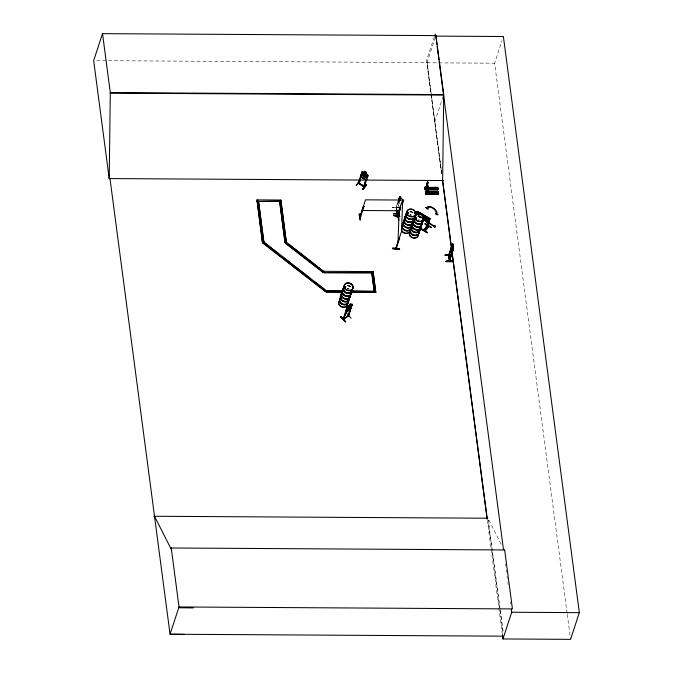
<?xml version="1.0" encoding="UTF-8"?>
<svg xmlns="http://www.w3.org/2000/svg" width="673" height="673" viewBox="0 0 673 673"><rect width="100%" height="100%" fill="white"/><g stroke="black" fill="none" stroke-linecap="round" stroke-linejoin="round"><path stroke-width="0.5" stroke-dasharray="3.37 2.52" d="M396.027 208.243L395.934 207.629M396.069 207.234L396.161 207.923L396.405 207.368M398.509 199.772L398.164 201.707L398.769 206.434L398.164 201.707L398.601 199.839M434.27 36.973L426.531 60.511L441.656 173.289L427.086 62.581L94.716 60.629M441.639 173.811L427.01 62.808L435.465 37.091M395.884 207.755L398.18 200.899M396.313 207.242L396.641 209.942M398.433 200.899L396.279 208.31M398.509 201.454L396.271 208.243L396.077 207.301M399.922 201.042L399.383 202.674L399.131 200.798M434.783 121.779L443.238 96.071M418.682 214.494L418.177 216.033L421.618 218.641M417.908 216.462A4.635 3.794 18.2 0 1 421.264 217.615L418.665 216.008L418.421 216.538L421.088 217.901M567.129 613.305L494.613 63.203L502.092 40.464M418.665 216.008L421.079 217.707M399.518 203.683L399.039 203.726L398.786 201.85M399.602 207.276L392.435 207.284L398.618 207.629M399.712 207.393L392.477 207.511L399.653 207.528M396.372 208.033L396.389 209.942M427.01 62.808L494.613 63.203M421.222 216.908L421.222 217.404M419.271 215.528L420.793 216.445M418.295 215.722L420.575 217.101M418.076 216.437L421.811 218.582M418.295 215.991L420.12 217.615M420.137 215.865L421.416 217.312L420.549 216.302M488.867 520.086L501.578 545.155M492.232 550.304L488.203 520.296L492.156 550.304M500.14 609.275L492.367 551.338L499.93 609.275M500.275 610.31L503.328 633.074M567.263 614.348L570.561 639.35M505.381 564.058L505.65 566.111M506.189 570.208L506.458 572.26M507.005 576.366L507.274 578.41M507.812 582.515L508.081 584.568M510.378 601.999L510.647 604.051M500.064 610.31L503.068 633.074M487.319 520.322L502.403 634.79M347.209 285.63A4.635 3.794 18.2 0 1 350.566 286.782M347.159 285.865A4.56 3.735 18.2 0 1 350.465 287.001M347.26 285.478A4.635 3.794 18.2 0 1 350.616 286.631M347.318 285.369A4.56 3.735 18.2 0 1 350.625 286.505M347.529 288.448A4.56 3.735 18.2 0 1 349.657 289.449M347.428 288.717A4.635 3.794 18.2 0 1 348.572 289.112M347.478 288.566A4.635 3.794 18.2 0 1 348.622 288.961M417.857 216.689A4.56 3.735 18.2 0 1 421.163 217.825M417.958 216.311A4.635 3.794 18.2 0 1 421.315 217.463M418.026 216.193A4.56 3.735 18.2 0 1 421.323 217.337M418.227 219.28A4.56 3.735 18.2 0 1 419.355 219.667M409.874 211.574A4.635 3.794 18.2 0 1 413.23 212.735M409.773 211.961A4.56 3.735 18.2 0 1 413.079 213.097M409.933 211.457A4.576 3.744 18.2 0 1 413.247 212.601M410.143 214.552A4.56 3.735 18.2 0 1 411.27 214.939M409.975 215.04A4.56 3.735 18.2 0 1 411.102 215.427M410.042 214.813A4.635 3.794 18.2 0 1 411.186 215.209M410.093 214.662A4.635 3.794 18.2 0 1 411.237 215.057"/><path stroke-width="1.01" d="M425.496 187.994C425.572 186.858 424.814 189.693 425.319 187.649M427.582 185.302L425.984 188.962C427.557 177.058 426.699 189.45 425.639 187.717M425.9 192.385C424.966 194.102 426.472 190.762 426.455 192.385M433.488 193.109L432.68 192.495M184.57 634.387L170.059 634.218L109.993 178.581L109.211 178.572L110.305 92.622L102.532 33.65L435.953 35.61L443.726 94.59L442.632 180.532L451.423 247.235M425.185 187.38L424.932 188.162L425.302 187.38M425.748 192.385L426.211 192.066M428.062 182.652L427.532 184.949M428.491 186.034L427.986 189.929M396.708 213.148L397.163 212.828L396.641 209.942M397.987 210.792L397.045 213.77L396.548 210.22M397.23 213.248L397.112 212.777M344.517 286.95L344.98 286.37M344.862 287.135L344.913 286.555L345.527 286.614M344.82 286.723L345.03 287.27M345.081 287.135L345.771 286.656M352.644 287.026L352.29 287.026M407.19 212.861L407.258 213.341M407.417 212.71L407.417 213.148L407.485 212.618M407.434 212.912L407.88 212.702M408.309 213.131L408.351 212.92M414.677 213.257L415.056 212.828L414.576 213.257M416.007 218.06L415.502 217.438M415.477 217.783L415.788 217.295M416.343 217.833L416.293 217.463M416.436 217.648L415.838 218.136M416.562 217.741L416.452 218.203M423.216 217.589L422.661 217.985M422.829 217.497L423.292 217.657L422.821 217.581M422.703 217.926L423.342 217.732L423.023 218.153M448.857 255.395L448.605 255.891M449.009 255.437L448.613 254.899L449.328 261.41L453.089 249.885M449.244 260.788L453.005 250.112L449.27 261.368M449.421 260.939L449.488 260.729M449.631 261.351L448.655 254.941M401.747 202.001L397.356 216.841L397.314 216.218L393.596 215.427L399.838 216.302M395.884 248.64L395.901 248.085M395.976 248.177L396.027 247.63L395.817 248.144M396.17 248.144L396.17 248.716L396.279 247.664M397.137 216.344L397.44 215.831M396.027 247.698L395.934 248.177M397.171 216.479L397.011 216.74M399.409 237.409L395.825 248.657M400.57 205.576L397.045 216.866L397.163 215.882M399.602 249.49C400.225 248.337 392.081 247.344 392.393 248.615L399.611 249.464L392.401 248.581M398.012 242.145L399.19 209.766M402.706 199.09L401.529 231.47L395.859 248.615M426.716 187.481L437.744 187.405L424.73 187.506L424.831 188.011L437.761 188.162M424.798 187.54L425.092 189.593L438.014 189.811L425.075 189.811L424.974 189.138L436.912 189.096M425.673 193.689L427.111 193.311L426.976 193.933L426.833 191.418L425.521 191.426L425.656 194.203L438.586 194.161L438.316 191.755L436.979 191.847M425.614 193.942L438.586 193.891L438.476 193.437L425.546 193.488L425.647 194.009M437.702 187.767L438.014 189.542L437.744 187.405M425.016 189.264L437.904 189.105L438.005 189.618M438.274 191.923L426.009 192.234M438.325 192.495L426.388 192.512L438.342 192.242L425.344 191.965M348.824 306.173L347.596 306.938L352.189 304.322L348.429 315.755C349.228 316.007 348.791 315.553 343.163 319.288L346.915 307.721M348.732 306.19L347.798 307.14L343.373 319.482L348.429 315.755M427.448 188.23L427.944 187.111M428.238 188.903L427.902 190.114M367.155 175.989L363.664 186.758L367.29 175.821L367.837 176.175L367.29 175.821M364.413 186.396C364.556 187.658 363.95 185.134 358.272 183.283L362.007 171.8L362.856 171.75M397.053 213.686L396.944 213.089M422.795 215.394L429.181 219.97L428.608 221.425M448.529 255.336L452.534 244.139M340.883 294.446L340.437 296.928L341.287 294.379M342.027 291.199L342.582 290.711L341.27 294.488M342.582 290.711L343.247 288.818L342.178 290.686L342.565 290.904L342.195 290.576M426.901 183.477L427.119 182.846M425.942 192.285L425.757 191.729L425.706 193.134M393.36 213.821L398.5 214.056M445.913 261.73C445.467 260.468 453.568 260.628 453.089 261.763L445.921 261.671M445.888 261.444L453.114 261.25M445.947 261.208L453.106 261.267M426.379 228.627L425.731 228.315L426.632 228.29M428.827 221.61L426.236 228.685L429.004 221.442L423.485 218.851M451.869 253.46C449.892 255.992 450.994 244.779 452.306 243.979M429.332 218.481L429.29 218.338M428.566 222.67C426.934 220.416 426.228 222.999 428.55 223.133M429.147 218.725L429.433 218.153L430.03 218.565L428.44 223.268M428.247 221.728L428.861 222.124L426.295 220.601M429.273 218.616L429.87 218.977L417.824 211.558L429.753 219.087M430.013 218.59L419.708 212.618M397.289 216.899L397.423 216.445M429.727 219.146L419.59 212.979L419.834 212.449M428.508 223.057L428.701 222.3M426.951 183.123L427.776 181.668L427.473 182.762M397.331 216.773L399.577 209.9M396.17 248.606L399.644 237.99M426.648 193.311L426.354 191.94L428.045 187.111M102.532 33.65L93.665 60.62L109.219 178.656L110.002 178.656M280.86 200.032L286.303 242.499L284.915 242.49L286.42 242.162L323.898 271.64L323.032 272.481L285.436 243.332L286.42 242.162L280.86 200.032L256.977 199.889L262.42 242.356L263.816 242.364L276.998 252.585M257.027 201.42L281.02 201.227L258.062 201.429M262.42 242.356L256.977 199.889M262.529 242.019L263.925 242.028L326.439 290.913L325.572 291.754L262.941 243.197L263.925 242.028L258.525 201.092L261.923 228.038M262.941 243.197L263.925 242.028M503.471 636.178L170.059 634.218L179.018 606.962L512.431 608.922L504.657 549.95L171.245 547.99L170.984 548.764L154.504 516.267M285.436 243.332L286.42 242.162M323.032 272.481L324.016 271.303L373.179 271.598L375.77 292.393L350.49 292.25M324.167 272.498L371.942 272.784L324.058 272.834L324.016 271.303M360.139 180.633L356.337 185.226M364.286 186.783L358.364 183.048C358.423 181.845 359.685 183.847 358.406 182.888M360.921 175.359L362.116 171.808M362.293 172.885L361.872 172.372L362.427 172.725L358.675 183.578L359.071 183.165L363.807 186.185M358.844 183.603L361.149 176.604M356.303 185.47L360.206 180.473M364.194 172.557L364.631 171.245L364.211 172.7L363.067 172.498L362.259 174.946L362.907 176.637L364.766 177.84L366.112 177.428L366.911 174.98L366.062 173.895L366.617 172.532L364.589 171.295M325.572 291.754L326.556 290.576L343.171 290.677M341.144 292.191L326.598 292.107L326.556 290.576M366.617 172.532L366.188 173.844M362.394 189.349C366.802 182.366 368.745 183.376 362.73 189.567L366.364 184.419M362.84 171.682L367.475 174.677L367.98 175.645L364.093 187.027L364.32 186.623M366.331 184.377L366.592 184.814L362.73 189.559M359.399 213.812L360.223 220.172L358.987 214.014M364.009 206.317L360.459 217.278L359.828 217.244L363.361 206.317L364.009 206.317L363.395 206.535M360.577 217C360.383 215.856 361.14 217.724 359.962 217.278L359.996 216.588M340.799 316.848L345.678 321.871L340.875 316.663L345.678 321.871L340.53 317.05L340.883 316.655M434.59 35.997L435.238 34.037M436.197 39.219L435.953 35.61M346.915 307.797L345.661 311.271L345.93 312.23L350.061 309.504C353.535 304.751 345.35 315.292 345.762 311.321M343.457 319.078L348.151 316.007M343.381 319.423L347.209 308.251L346.898 308.747M347.209 308.251L343.701 318.926C343.095 318.178 344.963 319.195 343.154 319.229M351.062 318.236L346.435 313.088M347.049 311.38L349.253 304.81L351.02 303.7L348.732 310.295M348.597 315.931L351.937 305.079L347.949 316.049M348.109 315.629L348.572 315.309L348.16 316.293M348.118 316.251L352.122 304.246M371.673 271.917L374.373 292.385L371.807 272.944M373.179 271.598L366.482 271.892M393.335 213.762L399.552 213.56M398.5 199.923L399.981 196.499M398.576 200.478L399.703 197.012L399.535 197.568M399.005 199.788L400.603 196.482L400.082 197.904M399.4 199.982L399.939 198.342L400.191 200.226M400.839 198.476L400.359 199.814L400.763 198.476M396.641 213.215L397.667 210.237M397.911 210.237L396.792 213.77L396.296 210.22M397.188 215.806L397.062 216.193M397.533 217.076C396.717 217.329 399.4 216.874 397.381 217.438L400.628 207.477M397.533 217.463L400.654 207.688M399.426 213.089C397.81 216.109 399.678 218.052 397.516 216.79M402.118 204.912L403.716 200.058L365.498 199.831L359.962 217.244M374.213 291.19L351.474 290.728M398.105 214.233L398.694 220.18M424.848 187.607L424.949 187.077L426.261 187.069L426.413 189.332L425.218 188.962L425.092 189.593M416.663 212.432L417.058 211.549M417.1 214.157L417.395 212.929L419.674 214.3M426.261 187.069L426.404 189.584L426.531 188.962M425.42 191.956L425.521 191.426M425.757 191.729L425.622 192.512M419.229 212.895L418.682 214.494L419.195 212.946L421.391 213.711M425.664 193.942L425.799 193.311M431.738 187.515L432.066 189.466M432.31 191.864L433.656 191.763L433.95 193.816M434.211 187.506L434.539 189.466M424.099 219.482L425.134 216.412M425.21 216.42L423.317 214.788L425.21 216.42L424.158 219.558L422.686 218.986M432.638 193.816L432.344 191.771M421.357 228.635L421.079 229.123L427.49 232.597L421.34 228.669M435.524 187.506L435.852 189.458M434.783 191.855L436.129 191.763L436.398 193.9L436.129 191.763M436.398 187.498L436.727 189.458M424.966 223.983L431.368 227.449L425.168 223.714M435.111 193.816L434.817 191.763M426.329 220.904L427.363 217.833M424.099 230.284L427.717 225.648M426.909 222.342L427.111 221.728M427.91 221.568L428.314 221.022L425.757 228.248M425.807 228.433L427.944 221.577M428.423 220.778L428.684 219.995L428.003 219.583L427.75 220.374L428.894 221.333L426.657 219.978M437.299 193.807L437.004 191.755M426.177 227.937L428.205 221.24L428.852 221.644M438.586 193.891L425.597 193.799L438.577 193.967M428.407 226.061L424.73 230.932L428.499 225.85M452.29 255.042L445.122 255M452.29 244.652L448.613 255.95L449 255.479M449.581 260.451L448.933 254.899M448.857 255.95L452.046 246.183M452.719 245.552C453.661 240.656 453.493 250.163 453.08 244.122L452.332 248.101C453.165 247.386 453.198 249.254 452.29 248.842L451.97 251.702L452.138 248.724L451.6 248.901M453.324 246.116L452.071 251.323L451.591 251.374L451.347 249.49L452.365 244.98L451.583 248.901M453.4 246.116L453.03 249.927L452.466 244.063L452.727 245.435M504.405 550.724L504.657 549.95M435.784 36.115L503.387 36.51L579.335 612.657L570.561 639.35L502.958 638.955L511.732 612.253L511.329 609.183M432.1 188.146L432.243 188.768M433.639 193.016L433.378 192.327M342.027 291.115L340.883 294.353L341.27 294.572M340.05 296.793L340.597 296.473L340.437 296.928M340.731 294.875L340.9 294.244M342.86 288.683L343.087 289.272M344.87 286.521L344.904 287.001M345.737 286.934L345.459 287.278L345.375 286.639M408.217 213.24L408.132 212.66M414.576 212.895L414.963 212.946M427.246 185.807L426.076 188.962L425.883 187.59M426.556 193.311L427.91 190.19M429.845 218.809L426.699 228.324L426.009 227.911M421.088 229.114L427.296 232.833M434.085 225.724C434.623 224.084 432.453 227.886 433.723 226.33M432.655 192.571L433.471 192.47M433.664 192.941L433.21 193.252M416.234 213.745L416.595 215.41M415.99 214.544L416.957 211.541L417.874 211.566M426.808 217.051L427.439 217.85L427.145 218.75M425.563 220.946L423.182 219.533M426.674 220.113L426.388 220.963L425.504 220.937M429.315 218.885L428.415 221.829M428.205 220.921L428.751 221.779M429.138 220.029L427.019 218.801M428.432 222.014L428.97 221.552L428.28 221.139M428.575 222.704L424.478 219.945M424.015 230.435L427.776 225.413M408.427 213.282L407.232 213.148M415.51 217.598L416.301 217.69M356.278 185.386L360.24 180.49M360.846 175.333L361.098 177.007L365.75 179.985L366.81 179.186M365.75 179.985L361.081 176.974M367.98 175.645L367.475 174.677M359.777 217L360.585 216.849M347.596 306.871L346.822 307.746L347.689 306.922M431.208 227.642L425.033 223.764M365.675 179.96L366.802 179.068M433.067 188.322L432.394 187.927L432.167 188.6M432.89 188.835L432.806 187.977M407.468 213.122L408.2 213.181M408.343 213.4L407.434 213.391M415.695 217.329L415.729 218.102M352.114 305.248L351.457 305.399M348.673 306.56L350.313 305.475M347.865 309.008L349.506 307.931M432.916 188.76L432.386 188.768M415.401 218.01L416.309 218.22M345.611 287.388L344.576 286.9M416.713 212.517L417.613 212.273L421.407 214.561M350.456 305.037L351.197 304.894L349.161 308.983L347.52 310.06L346.99 309.597M359.946 216.563L360.694 216.933M345.459 287.438L344.963 287.388M427.986 183.165L427.952 182.232M427.565 184.124L427.153 185.807M428.264 186.152L428.238 188.474M426.287 187.229L424.949 187.077M425.816 188.162L436.76 188.12L425.824 188.196M436.945 189.374L425.075 189.66M425.016 189.45L438.039 189.45M425.546 191.586L426.859 191.578M427.288 191.847L438.316 191.755L427.33 192.108M425.816 193.471L437.484 193.445M359.853 217L360.602 217.211M397.423 217.219L398.063 217.169M110.305 92.622L443.726 94.59M110.145 93.126L443.557 95.086M109.211 178.572L443.414 180.541M399.989 196.423L400.334 199.788M399.24 197.492L399.653 200.461M361.981 210.506L399.173 210.725M453.08 250.667L452.761 250.112M452.298 255.067L445.063 255.252M445.063 255.16L452.231 255.202M343.062 291.014L326.439 290.913L326.598 292.107M351.365 291.056L353.443 291.072M326.708 291.771L342.288 291.863M350.599 291.914L375.879 292.065M153.722 516.258L487.925 518.227M511.732 612.253L579.335 612.657M178.757 607.744L193.269 607.912M407.745 212.458L408.385 212.752M393.596 215.68L399.779 216.42M423.897 217.354L426.505 218.018L425.975 219.566L423.696 218.195M351.693 304.221L352.189 304.322M397.819 214.039L398.584 220.399M427.389 225.421L423.738 230.301M433.092 193.159L432.672 192.84M341.404 292.805L341.951 292.486L341.733 293.26M419.245 213.021L421.348 213.812M414.627 211.204L416.755 212.466M423.342 216.513L426.43 218.254L424.268 217.892L425.824 220.088L423.704 217.892M414.947 211.717L415.628 212.121M423.62 219.238L428.768 222.401M422.652 219.095L433.875 225.825M427.01 222.208L433.656 226.178M364.194 187.018L358.238 183.241M364.64 171.388L366.499 172.582M288.759 244.392L298.568 251.996M300.2 253.267L301.832 254.529M303.473 255.799L316.546 265.936M319.002 267.837L323.898 271.64L324.058 272.834M285.545 243.003L323.141 272.144M281.945 256.413L291.83 264.085M293.478 265.364L295.127 266.634M296.776 267.913L309.959 278.134M314.081 281.331L324.798 289.634M263.05 242.869L325.682 291.417M437.753 187.927L424.772 187.801L437.761 187.969M419.111 214.569L417.605 212.365L419.658 214.586M426.766 217.076L427.321 217.884M416.309 213.745L416.772 214.813M396.734 213.728L396.389 209.942M425.042 188.162L425.134 188.785M399.703 197.012L399.779 197.568M397.844 214.056L398.702 220.197M436.466 41.289L436.878 44.393M437.147 46.462L438.241 54.732M438.518 56.801L438.922 59.905M439.2 61.975L503.48 549.681M453.047 244.787L453.064 246.436L452.904 245.224M452.113 252.451L487.143 518.218M442.464 180.053L451.103 245.611M451.928 251.853L487.185 519.287M502.403 634.79L502.958 638.955M400.603 196.482L400.864 198.501L400.519 196.482M400.485 197.147L400.502 198.796L400.342 197.584M373.204 272.952L375.77 292.393M285.024 242.154L279.632 201.219L284.915 242.49M262.192 230.082L263.816 242.364M171.245 547.99L179.018 606.962M360.854 175.317L361.022 177.033M350.877 291.67A4.56 3.735 18.2 0 1 346.031 296.313A4.56 3.735 18.2 0 1 343.188 289.912M350.995 291.476A4.635 3.794 18.2 0 1 346.073 296.204A4.635 3.794 18.2 0 1 343.188 289.693M352.122 289.71A4.56 3.735 18.2 0 1 346.418 293.201A4.56 3.735 18.2 0 1 344.155 286.959M352.248 289.541A4.635 3.794 18.2 0 1 346.46 293.091A4.635 3.794 18.2 0 1 344.155 286.748M352.299 289.39A4.635 3.794 18.2 0 1 346.511 292.94A4.635 3.794 18.2 0 1 344.206 286.597M352.265 290.206A4.56 3.735 18.2 0 1 346.031 292.486A4.56 3.735 18.2 0 1 344.315 286.471M350.389 294.951A4.551 3.727 18.2 0 1 345.855 298.703A4.551 3.727 18.2 0 1 341.514 293.916M351.045 291.325A4.635 3.794 18.2 0 1 346.721 296.154A4.635 3.794 18.2 0 1 342.624 290.341M351.314 292.166A4.56 3.735 18.2 0 1 346.191 295.826A4.56 3.735 18.2 0 1 342.742 290.206M350.33 295.144A4.551 3.727 18.2 0 1 345.796 298.896A4.551 3.727 18.2 0 1 341.447 294.109M348.05 302.959A4.56 3.735 18.2 0 1 341.135 303.708A4.56 3.735 18.2 0 1 341.27 297.702M348.395 301.058A4.56 3.735 18.2 0 1 348.37 302.042M347.554 304.507A4.551 3.727 18.2 0 1 341.329 306.787A4.551 3.727 18.2 0 1 339.621 300.781M347.63 303.346A4.551 3.727 18.2 0 1 341.943 306.838A4.551 3.727 18.2 0 1 339.68 300.604M348.235 299.88A4.635 3.794 18.2 0 1 343.314 304.6A4.635 3.794 18.2 0 1 340.42 298.089M348.286 299.729A4.635 3.794 18.2 0 1 343.365 304.448A4.635 3.794 18.2 0 1 340.471 297.937M348.278 299.569A4.56 3.735 18.2 0 1 343.432 304.221A4.56 3.735 18.2 0 1 340.588 297.811M349.523 297.617A4.56 3.735 18.2 0 1 344.399 301.277A4.56 3.735 18.2 0 1 340.95 295.657M349.363 298.105A4.56 3.735 18.2 0 1 344.231 301.765A4.56 3.735 18.2 0 1 340.79 296.145M349.489 297.937A4.635 3.794 18.2 0 1 344.282 301.655A4.635 3.794 18.2 0 1 340.782 295.943M349.539 297.786A4.635 3.794 18.2 0 1 344.332 301.504A4.635 3.794 18.2 0 1 340.832 295.792M350.221 296.389A4.551 3.727 18.2 0 1 344.551 298.888A4.551 3.727 18.2 0 1 341.691 293.445M350.322 295.245A4.585 3.752 18.2 0 1 345.762 299.022A4.585 3.752 18.2 0 1 341.388 294.202M421.088 225.791A4.551 3.727 18.2 0 1 414.846 229.056A4.551 3.727 18.2 0 1 413.979 222.452M422.804 221.526A4.56 3.735 18.2 0 1 416.049 223.529A4.56 3.735 18.2 0 1 415.695 217.186M422.955 220.365A4.635 3.794 18.2 0 1 416.595 223.688A4.635 3.794 18.2 0 1 415.712 216.967M421.037 225.951A4.551 3.727 18.2 0 1 414.795 229.215A4.551 3.727 18.2 0 1 413.92 222.612M421.576 222.494A4.56 3.735 18.2 0 1 417.31 227.247A4.56 3.735 18.2 0 1 413.281 221.526M421.693 222.309A4.635 3.794 18.2 0 1 416.772 227.028A4.635 3.794 18.2 0 1 413.887 220.525M421.744 222.157A4.635 3.794 18.2 0 1 416.823 226.877A4.635 3.794 18.2 0 1 413.937 220.374M421.735 221.997A4.56 3.735 18.2 0 1 416.89 226.65A4.56 3.735 18.2 0 1 414.046 220.248M422.997 220.214A4.635 3.794 18.2 0 1 417.21 223.764A4.635 3.794 18.2 0 1 414.905 217.421M422.989 220.046A4.56 3.735 18.2 0 1 417.285 223.537A4.56 3.735 18.2 0 1 415.014 217.295M421.02 226.078A4.585 3.752 18.2 0 1 416.461 229.855A4.585 3.752 18.2 0 1 412.086 225.034M412.414 224.109A4.585 3.752 18.2 0 1 413.861 222.713M418.808 230.889A4.56 3.735 18.2 0 1 416.629 235.457A4.56 3.735 18.2 0 1 410.808 233.447A4.56 3.735 18.2 0 1 411.969 228.534M418.269 234.347A4.551 3.727 18.2 0 1 412.583 237.838A4.551 3.727 18.2 0 1 410.32 231.613M418.328 234.179A4.551 3.727 18.2 0 1 412.642 237.67A4.551 3.727 18.2 0 1 410.379 231.436M418.934 230.704A4.635 3.794 18.2 0 1 414.013 235.432A4.635 3.794 18.2 0 1 411.119 228.921M419.271 231.562A4.635 3.794 18.2 0 1 413.474 235.113A4.635 3.794 18.2 0 1 411.169 228.77M419.254 231.386A4.56 3.735 18.2 0 1 413.55 234.885A4.56 3.735 18.2 0 1 411.287 228.643M420.061 228.938A4.56 3.735 18.2 0 1 414.358 232.429A4.56 3.735 18.2 0 1 412.095 226.187M420.188 228.77A4.635 3.794 18.2 0 1 414.4 232.32A4.635 3.794 18.2 0 1 412.095 225.977M420.238 228.618A4.635 3.794 18.2 0 1 414.45 232.168A4.635 3.794 18.2 0 1 412.145 225.825M420.221 228.441A4.56 3.735 18.2 0 1 414.526 231.941A4.56 3.735 18.2 0 1 412.255 225.699M420.945 226.229A4.551 3.727 18.2 0 1 416.41 229.981A4.551 3.727 18.2 0 1 412.061 225.186M412.389 224.269A4.551 3.727 18.2 0 1 412.986 223.486M412.986 222.115A4.585 3.752 18.2 0 1 406.206 224.117A4.585 3.752 18.2 0 1 405.853 217.758M413.786 218.506A4.56 3.735 18.2 0 1 407.047 218.086A4.56 3.735 18.2 0 1 407.611 212.458M414.568 217.421A4.635 3.794 18.2 0 1 407.544 218.187A4.635 3.794 18.2 0 1 407.678 212.079M412.944 222.241A4.585 3.752 18.2 0 1 406.164 224.252A4.585 3.752 18.2 0 1 405.811 217.884M412.818 221.451A4.56 3.735 18.2 0 1 406.997 221.745A4.56 3.735 18.2 0 1 405.196 216.79M413.55 220.525A4.635 3.794 18.2 0 1 407.014 221.619A4.635 3.794 18.2 0 1 405.802 215.789M413.929 219.432A4.635 3.794 18.2 0 1 407.594 221.754A4.635 3.794 18.2 0 1 405.853 215.638M413.584 220.164A4.56 3.735 18.2 0 1 407.157 221.249A4.56 3.735 18.2 0 1 405.962 215.511M414.568 217.228A4.576 3.744 18.2 0 1 408.124 218.313A4.576 3.744 18.2 0 1 406.921 212.559M410.984 228.139A4.56 3.735 18.2 0 1 406.467 230.915A4.56 3.735 18.2 0 1 402.092 227.095M402.109 226.111A4.56 3.735 18.2 0 1 403.884 223.806M410.723 226.162A4.56 3.735 18.2 0 1 411.01 227.154M411.119 227.987A4.635 3.794 18.2 0 1 404.784 230.301A4.635 3.794 18.2 0 1 403.043 224.193M410.85 225.977A4.635 3.794 18.2 0 1 411.136 226.978M411.169 227.836A4.635 3.794 18.2 0 1 404.835 230.149A4.635 3.794 18.2 0 1 403.085 224.042M410.9 225.825A4.635 3.794 18.2 0 1 411.186 226.826M411.153 227.642A4.56 3.735 18.2 0 1 404.919 229.93A4.56 3.735 18.2 0 1 403.203 223.907M410.892 225.665A4.56 3.735 18.2 0 1 411.169 226.658M411.632 226.111A4.56 3.735 18.2 0 1 405.205 227.196A4.56 3.735 18.2 0 1 404.01 221.459M411.758 225.977A4.635 3.794 18.2 0 1 405.222 227.07A4.635 3.794 18.2 0 1 404.01 221.24M412.137 224.883A4.635 3.794 18.2 0 1 405.802 227.205A4.635 3.794 18.2 0 1 404.061 221.089M411.792 225.615A4.56 3.735 18.2 0 1 405.365 226.7A4.56 3.735 18.2 0 1 404.17 220.963M411.91 224.176A4.543 3.718 18.2 0 1 405.626 224.143A4.543 3.718 18.2 0 1 404.91 218.759M409.899 231.361A4.551 3.727 18.2 0 1 405.121 233.11A4.551 3.727 18.2 0 1 401.344 229.4M409.84 231.52A4.551 3.727 18.2 0 1 405.659 233.371A4.551 3.727 18.2 0 1 401.571 230.553M392.409 248.295L399.627 249.136L392.418 248.261M434.682 227.449L435.582 226.052L434.682 227.449M364.059 173.138L363.26 175.586L365.111 176.789L365.919 174.332L364.059 173.138M364.901 171.817L365.952 173.028L364.901 171.817M349.472 304.835L349.329 305.273L350.524 304.137L349.472 304.835M433.075 187.414L433.345 189.559L433.075 187.414M452.5 245.99L451.692 248.438L451.936 250.322L452.744 247.866L452.5 245.99M421.281 228.837L427.464 232.597L421.281 228.837M428.735 226.221L425.084 231.133L428.751 226.237M361.603 173.037L367.576 176.89L361.603 173.037M437.879 214.679L436.373 214.704L435.372 213.164L436.239 213.694A5.14 2.843 37 0 0 432.815 208.26A5.14 2.843 37 0 0 427.54 208.445L428.398 208.967L426.808 208.941L425.731 207.36L426.589 207.881A6.158 3.415 37 0 1 432.907 207.654A6.158 3.415 37 0 1 437.013 214.157L437.879 214.679M345.03 288.608A4.551 3.727 18.2 0 0 352.745 288.65A4.551 3.727 18.2 0 0 348.134 282.904A4.551 3.727 18.2 0 0 345.03 288.608M344.955 288.86A4.551 3.727 18.2 0 0 352.66 288.902A4.551 3.727 18.2 0 0 348.05 283.165A4.551 3.727 18.2 0 0 344.955 288.86M344.98 288.717A4.585 3.752 18.2 0 0 352.736 288.767A4.585 3.752 18.2 0 0 348.101 282.988A4.585 3.752 18.2 0 0 344.98 288.717M415.712 219.448A4.585 3.752 18.2 0 0 423.468 219.499A4.585 3.752 18.2 0 0 418.833 213.72A4.585 3.752 18.2 0 0 415.712 219.448M415.678 219.549A4.585 3.752 18.2 0 0 423.435 219.591A4.585 3.752 18.2 0 0 418.799 213.821A4.585 3.752 18.2 0 0 415.678 219.549M415.653 219.692A4.551 3.727 18.2 0 0 423.359 219.734A4.551 3.727 18.2 0 0 418.749 213.989A4.551 3.727 18.2 0 0 415.653 219.692M407.594 214.813A4.585 3.752 18.2 0 0 415.35 214.855A4.585 3.752 18.2 0 0 410.715 209.076A4.585 3.752 18.2 0 0 407.594 214.813A4.585 3.752 18.2 0 0 415.35 214.864A4.585 3.752 18.2 0 0 410.715 209.084A4.585 3.752 18.2 0 0 407.594 214.822"/></g></svg>
